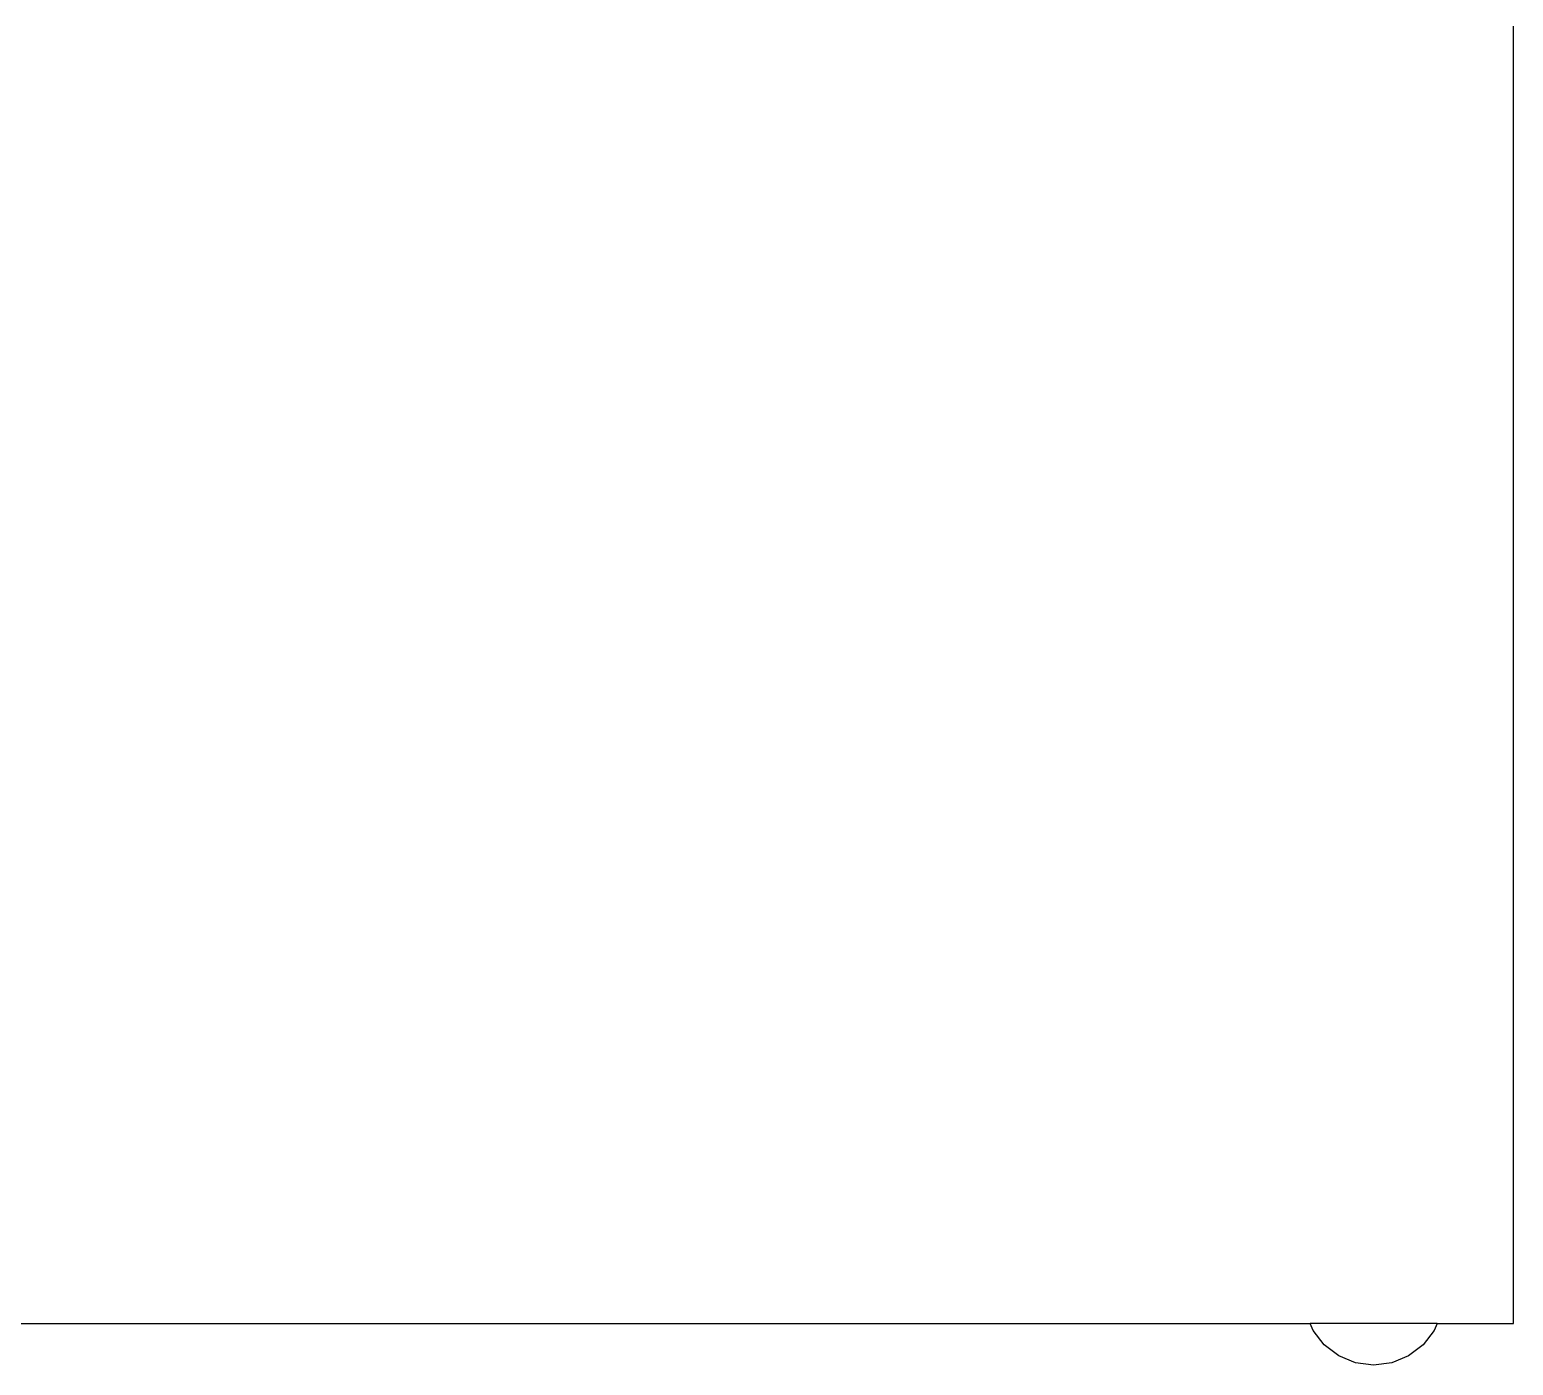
# Model space of a CAD drawing. Header units: millimetres. Extents: x -41292 to 298682, y -22072 to 33155.
# Drawn here: x 25854 to 26385, y 3686 to 4163 of the extents above; entities that cross this region are included whole.
import ezdxf

# ---------------------------------------------------------------- set-up
doc = ezdxf.new("R2010")
doc.units = ezdxf.units.MM

# ---------------------------------------------------------------- blocks, each defined once
blk = doc.blocks.new('AHSISHEUD')
for p, q in [((27012.05, 21348.67), (27012.05, 21812.81)), ((26334.73, 21348.67), (26939.36, 21348.67)), ((26940.4, 21346.17), (26939.36, 21348.67)), ((26984.73, 21348.67), (26939.36, 21348.67)), ((26984.73, 21348.67), (26983.7, 21346.17)), ((26984.73, 21348.67), (27012.05, 21348.67)), ((26944.37, 21340.99), (26940.4, 21346.17)), ((26983.7, 21346.17), (26979.72, 21340.99)), ((26949.55, 21337.02), (26944.37, 21340.99)), ((26955.58, 21334.52), (26949.55, 21337.02)), ((26974.55, 21337.02), (26968.52, 21334.52)), ((26979.72, 21340.99), (26974.55, 21337.02)), ((26962.05, 21333.67), (26955.58, 21334.52)), ((26968.52, 21334.52), (26962.05, 21333.67))]:
    blk.add_line(p, q)

msp = doc.modelspace()

# ---------------------------------------------------------------- block references
msp.add_blockref('AHSISHEUD', (-627.37, -17648.09))

doc.saveas('drawing.dxf')
